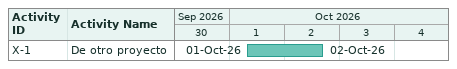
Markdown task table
| ID | Task | Start | Finish |
|---|---|---|---|
| X-1 | De otro proyecto | 2026-10-01 | 2026-10-02 |
